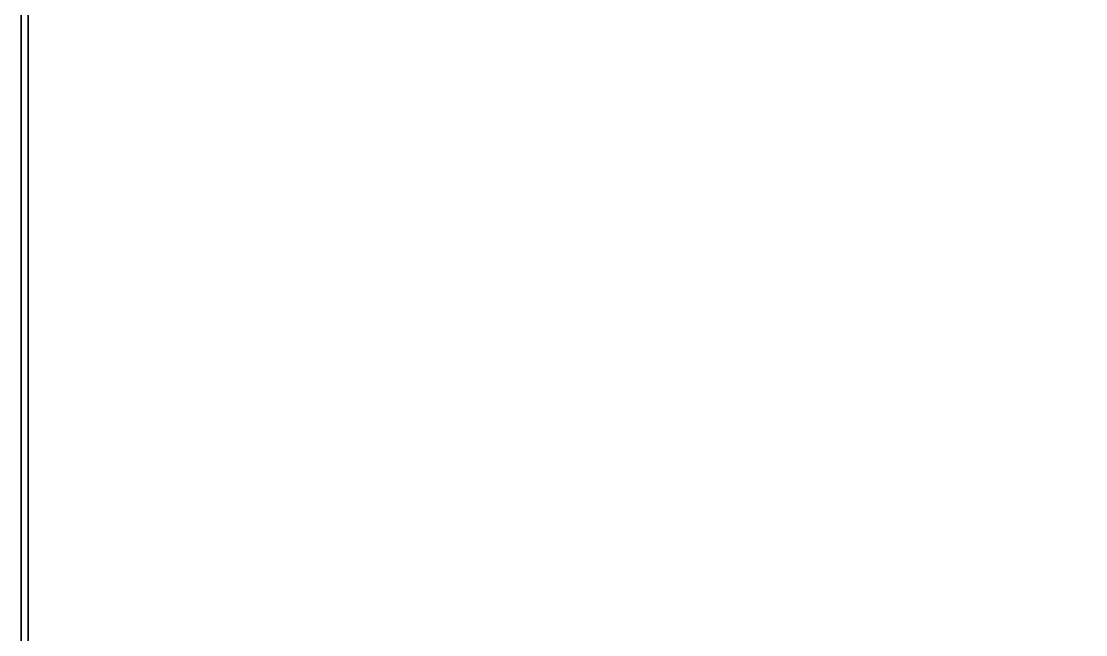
# Model space of a CAD drawing. Header units: millimetres. Extents: x -1 to 1346, y -1098 to 14.
# Drawn here: x 0 to 305, y -525.1 to -349.2 of the extents above; entities that cross this region are included whole.
import ezdxf

# ---------------------------------------------------------------- set-up
doc = ezdxf.new("R2010")
doc.units = ezdxf.units.MM
doc.linetypes.add('NASCOSTA', pattern=[9.525, 6.35, -3.175])
for name, color, linetype in [('IQ_200_2D', 1, 'Continuous'), ('IQ_200_3D', 1, 'Continuous'), ('IQ_204_2D', 7, 'Continuous')]:
    doc.layers.add(name, color=color, linetype=linetype)

# ---------------------------------------------------------------- blocks, each defined once
blk = doc.blocks.new('hpp_cutout_2c_l_3d')
at = {"layer": 'IQ_200_3D'}
mesh = blk.add_polyface(dxfattribs=at)
corners = [(1345, 0, 50), (0, 0, 50), (0, -700, 50), (1345, -700, 50)]
mesh.append_faces([[corners[k] for k in face] for face in [(0, 1, 2, 3)]])
mesh = blk.add_polyface(dxfattribs=at)
corners = [(1345, -700, 0), (0, -700, 0), (0, 0, 0), (1345, 0, 0)]
mesh.append_faces([[corners[k] for k in face] for face in [(0, 1, 2, 3)]])
mesh = blk.add_polyface(dxfattribs=at)
corners = [(0, 0, 0), (0, -700, 0), (0, -700, 50), (0, 0, 50)]
mesh.append_faces([[corners[k] for k in face] for face in [(0, 1, 2, 3)]])

msp = doc.modelspace()

# ---------------------------------------------------------------- linework, layer by layer
at = {"layer": 'IQ_200_2D'}
msp.add_lwpolyline([(0, 0), (1345, 0), (1345, -700), (0, -700)], close=True, dxfattribs=at)
at = {"layer": 'IQ_200_3D'}
for points, invisible_edges in [([(2, -645, 203), (2, -695, 855), (2, 0, 855), (2, 0, 155)], 9), ([(2, -645, 155), (2, -645, 203), (2, 0, 155)], 2)]:
    msp.add_3dface(points, dxfattribs=dict(at, invisible_edges=invisible_edges))
msp.add_3dface([(1343, -645, 155), (2, -645, 155), (2, 0, 155), (1343, 0, 155)], dxfattribs=at)
at = {"layer": 'IQ_204_2D', "color": 7, "linetype": 'NASCOSTA', "ltscale": 10}
msp.add_lwpolyline([(2, 0), (1343, 0), (1343, -645), (2, -645)], close=True, dxfattribs=at)

# ---------------------------------------------------------------- block references
msp.add_blockref('hpp_cutout_2c_l_3d', (0, 0, 855))

doc.saveas('drawing.dxf')
